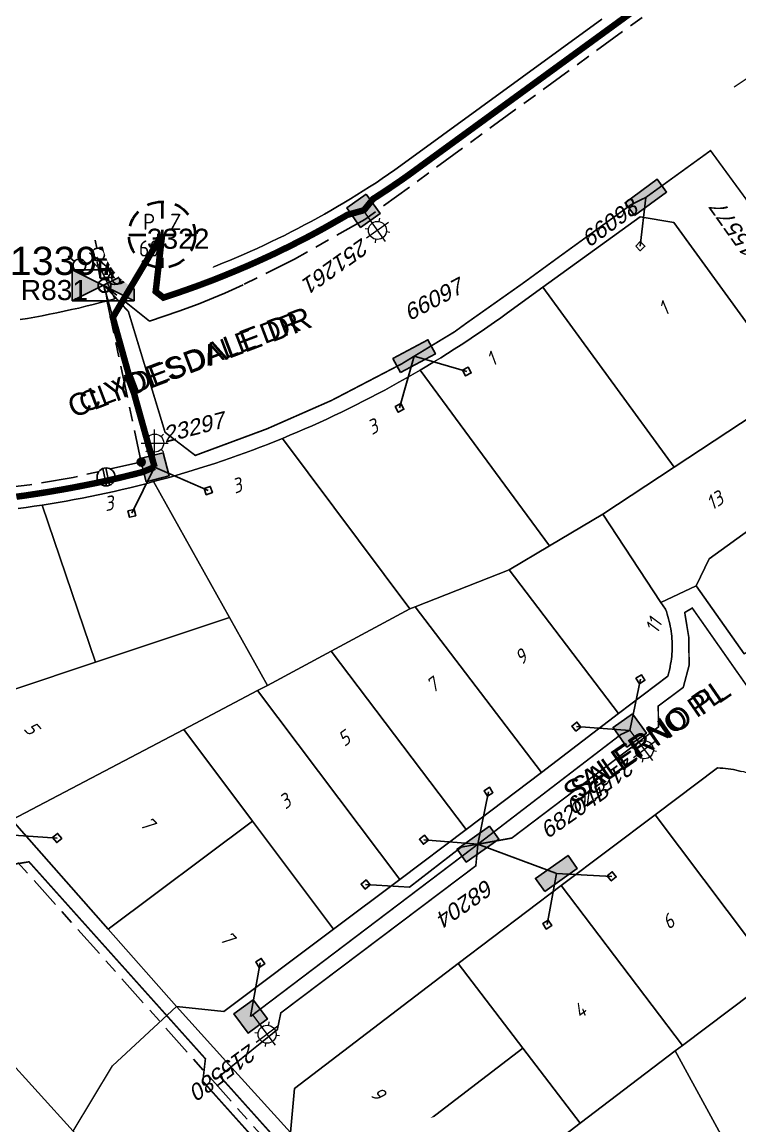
# Model space of a CAD drawing. Header units: metres. Extents: x 296308 to 298462, y 6229542 to 6231092.
# Drawn here: x 297169 to 297258.2, y 6230128.6 to 6230265.8 of the extents above; entities that cross this region are included whole.
import ezdxf
from ezdxf.enums import TextEntityAlignment as Align

# ---------------------------------------------------------------- set-up
doc = ezdxf.new("R2010")
doc.units = ezdxf.units.M
for name, pattern in [('Cable Exist UG', [8.2, 4, -1.2, 1.8, -1.2]), ('Dash', [5, 3, -2]), ('IECLCENT', [15.5, 9.5, -2, 2, -2])]:
    doc.linetypes.add(name, pattern=pattern)
doc.layers.get('0').update_dxf_attribs({"color": 6})
for name, color, linetype, lineweight in [('Cadastre Developer_SP_EXT', 9, 'Continuous', 5), ('Cadastre Land Parcels_SP_EXT', 9, 'Continuous', 5), ('Cadastre Roads_SP_EXT', 94, 'Continuous', 15)]:
    doc.layers.add(name, color=color, linetype=linetype, lineweight=lineweight)
for name, color, linetype in [('Equip_HV_EXT', 7, 'Continuous'), ('Equip_LV_EXT', 7, 'Continuous'), ('Equip_SL_EXT', 7, 'Continuous'), ('Equip_SP_SL_EXT', 7, 'Continuous'), ('Mains_HV_EXT', 7, 'Continuous'), ('Mains_LV_EXT', 7, 'Continuous'), ('Mains_SL_EXT', 7, 'Continuous'), ('Notes_LV_MISC', 7, 'Continuous'), ('Notes_SP_MISC', 7, 'Continuous'), ('Services_SP_EXT', 7, 'Continuous'), ('Sub_SP_EXT', 7, 'Continuous'), ('SupportsUG_SP_LV_EXT', 7, 'Continuous'), ('SupportsUG_SP_LV_SL_EXT', 7, 'Continuous')]:
    doc.layers.add(name, color=color, linetype=linetype)
doc.styles.add('COLUMN_LABEL', font='arial.ttf')
doc.styles.add('iecARIAL', font='arial.ttf', dxfattribs={"height": 2})
doc.styles.add('ieISOCP', font='isocp.shx')
doc.styles.add('IESYMBOL1', font='isocp.shx')
doc.styles.add('POLE_LABEL', font='arial.ttf')
doc.styles.add('SLCP_LABEL', font='arial.ttf', dxfattribs={"height": 3.5})
doc.styles.get("Standard").update_dxf_attribs({"font": 'arial.ttf'})
doc.styles.add('SWITCH_LABEL', font='arial.ttf', dxfattribs={"height": 2.5})

# ---------------------------------------------------------------- blocks, each defined once
blk = doc.blocks.new('SUB_PADMOUNT_EXT')
for points in [[(0, 0), (-3.84, 1.92), (-3.84, -1.92)], [(0, 0), (3.84, 1.92), (3.84, -1.92)]]:
    blk.add_hatch(color=256).paths.add_polyline_path(points)
for p, q in [((3.84, 1.92), (-3.84, -1.92)), ((-3.84, 1.92), (3.84, -1.92))]:
    blk.add_line(p, q)
blk.add_lwpolyline([(-3.84, -1.92), (3.84, -1.92), (3.84, 1.92), (-3.84, 1.92)], close=True)
for tag, height, flags, p in [('ASSET_NUM', 3.5, 8, (2, 2)), ('STREET_CODE', 0.2, 9, (1.5, 0)), ('CONSTRUCTED_VOLTAGE', 0.2, 9, (1.5, -0.2)), ('OPERATING_VOLTAGE', 0.2, 9, (1.5, -0.6)), ('ORIENTATION', 0.2, 9, (1.5, -0.8)), ('OWNED_BY', 0.2, 9, (1.5, -1)), ('OPERATED_BY', 0.2, 9, (1.5, -1.2)), ('NO_PHASES', 0.2, 9, (1.5, -0.4)), ('MAINTAINED_BY', 0.2, 9, (1.5, -1.4)), ('SECONDARY_VOLTAGE', 0.2, 9, (1.5, -1.6)), ('STATE', 0.2, 9, (1.5, -1.8)), ('SUBSTATION_TYPE', 0.2, 9, (1.5, -2.2)), ('PARENT', 0.2, 9, (1.5, -2)), ('USAGE', 0.2, 9, (1.5, -2.4)), ('LEGEND', 0.2, 9, (1.5, -2.6)), ('LOCATION', 0.2, 9, (1.5, -2.8)), ('STREETNAME', 0.2, 9, (1.5, -3)), ('SUBURB', 0.2, 9, (1.5, -3.2)), ('Z', 0.2, 1, (1.5, -3.6)), ('NOTES', 0.2, 9, (1.5, -3.4))]:
    blk.add_attdef(tag, text='', height=height, dxfattribs=dict(flags=flags)).set_placement(p, align=Align.MIDDLE_LEFT)
blk = doc.blocks.new('COLUMN_EXT')
blk.add_hatch(color=256).paths.add_polyline_path([(-1.49, 1.48), (-1.49, -1.49), (1.48, -1.49), (1.48, 1.48)])
blk.add_lwpolyline([(-1.49, -1.49), (1.48, -1.49), (1.48, 1.48), (-1.49, 1.48)], close=True)
at = {"style": 'COLUMN_LABEL', "oblique": 15, "flags": 8}
blk.add_attdef('ASSET_NUM', text='', height=2, dxfattribs=at).set_placement((2, 2), align=Align.BOTTOM_LEFT)
at = {"flags": 9}
for tag, style, p in [('STRUCTURE_PLANT_NUMBER', 'POLE_LABEL', (1.81, 0.03)), ('STREET_CODE', 'COLUMN_LABEL', (1.81, -0.2))]:
    blk.add_attdef(tag, text='', height=0.2, dxfattribs=dict(at, style=style)).set_placement(p, align=Align.MIDDLE_LEFT)
for tag, p in [('COLUMN_TYPE', (1.81, -0.4)), ('OWNED_BY', (1.81, -0.6)), ('STATE', (1.81, -0.8)), ('USAGE', (1.81, -1)), ('LEGEND', (1.81, -1.2)), ('LOCATION', (1.81, -1.4)), ('STREETNAME', (1.81, -1.6)), ('SUBURB', (1.81, -1.8)), ('NOTES', (1.81, -2))]:
    blk.add_attdef(tag, text='', height=0.2, dxfattribs=at).set_placement(p, align=Align.MIDDLE_LEFT)
at = {"flags": 1}
blk.add_attdef('Z', (1.81, -2.35), '', height=0.2, dxfattribs=at)
blk = doc.blocks.new('PILLAR_EXT')
blk.add_hatch(color=256).paths.add_polyline_path([(-2.475, 0.99), (-2.475, -0.99), (2.475, -0.99), (2.475, 0.99)])
blk.add_lwpolyline([(-2.475, -0.99), (2.475, -0.99), (2.475, 0.99), (-2.475, 0.99)], close=True)
at = {"style": 'iecARIAL', "oblique": 15, "flags": 8}
blk.add_attdef('ASSET_NUM', text='', height=2, dxfattribs=at).set_placement((1.5, 3.5), align=Align.BOTTOM_LEFT)
for tag, p, flags in [('OWNED_BY', (0, -0.2), 9), ('STATE', (0, -0.4), 9), ('SUPPORT_TYPE', (0, -0.6), 9), ('USAGE', (0, -0.8), 9), ('LEGEND', (0, -1), 9), ('LOCATION', (0, -1.2), 9), ('NOTES', (0, -1.4), 9), ('STREETNAME', (0, -1.8), 9), ('SUBURB', (0, -2), 1), ('PARENT', (0, -1.6), 9)]:
    blk.add_attdef(tag, p, '', height=0.2, dxfattribs=dict(flags=flags))
blk = doc.blocks.new('*U169')
at = {"lineweight": 15}
for p, q in [((0, 1.75), (0, 6.25)), ((-2.25, 4), (2.25, 4)), ((-1.46, 5.46), (-1.06, 5.06)), ((1.46, 5.46), (1.06, 5.06)), ((-1.46, 2.54), (-1.06, 2.94)), ((0, 0), (0, 2.5)), ((1.46, 2.54), (1.06, 2.94))]:
    blk.add_line(p, q, dxfattribs=at)
blk.add_circle((0, 4), 1.5, dxfattribs=at)
at = {"style": 'iecARIAL', "oblique": 15, "flags": 9}
blk.add_attdef('ASSET_NUM', text='', height=2, dxfattribs=at).set_placement((1.5, 1.5), align=Align.BOTTOM_RIGHT)
for tag, p, height, flags in [('OPERATING_VOLTAGE', (0.98, -1.65), 0.2, 9), ('ORIENTATION', (0.98, -1.85), 0.2, 9), ('CONSTRUCTED_VOLTAGE', (0.98, -0.65), 0.2, 9), ('CONTROL_TYPE', (0.98, -0.85), 0.2, 9), ('LANTERN_PURPOSE', (0.98, -1.05), 0.2, 9), ('LANTERN_TYPE', (0.98, -1.25), 0.2, 9), ('NO_PHASES', (0.98, -1.45), 0.2, 9), ('LNUMBER', (2.18, -3.25), 2.5, 8), ('OWNED_BY', (0.98, -2.05), 0.2, 9), ('STATE', (0.98, -2.25), 0.2, 9), ('USAGE', (0.98, -2.45), 0.2, 9), ('CEXIST', (0.98, -2.65), 0.2, 9), ('CNEW', (0.98, -2.85), 0.2, 9), ('CNUMBER', (0.98, -3.05), 0.2, 9), ('CREMOVE', (0.98, -3.25), 0.2, 9), ('CREPLACE', (0.98, -3.45), 0.2, 9), ('LKINGHEIGHT', (0.98, -3.65), 0.2, 9), ('LBRACKET', (0.98, -3.85), 0.2, 9), ('LBRACKETVOCAB', (0.98, -4.05), 0.2, 9), ('LCATEGORY', (0.98, -4.25), 0.2, 9), ('LCHARGE1', (0.98, -4.45), 0.2, 9), ('LCHARGE1PERCENT', (0.98, -4.65), 0.2, 9), ('LCHARGE2', (0.98, -4.85), 0.2, 9), ('LCHARGE2PERCENT', (0.98, -5.05), 0.2, 9), ('LCHARGE3', (0.98, -5.25), 0.2, 9), ('LCHARGE3PERCENT', (0.98, -5.45), 0.2, 9), ('LEXIST', (0.98, -5.65), 0.2, 9), ('LLAMP', (0.98, -5.85), 0.2, 9), ('LLAMPVOCAB', (0.98, -6.05), 0.2, 9), ('LMAST', (0.98, -6.25), 0.2, 9), ('LMASTVOCAB', (0.98, -6.45), 0.2, 9), ('LNEW', (0.98, -6.65), 0.2, 9), ('LANTNUMBER', (0.98, -6.85), 0.2, 9), ('LOUTREACH', (0.98, -7.25), 0.2, 9), ('LOUTREACHVOCAB', (0.98, -7.45), 0.2, 9), ('STREETNAME', (0.98, -9.25), 0.2, 9), ('LRATECODE', (0.98, -7.65), 0.2, 9), ('LREMOVE', (0.98, -7.85), 0.2, 9), ('LREPLACE', (0.98, -8.05), 0.2, 9), ('LTYPE', (0.98, -8.25), 0.2, 9), ('LTYPEVOCAB', (0.98, -8.45), 0.2, 9), ('LEGEND', (0.98, -8.65), 0.2, 9), ('LOCATION', (0.98, -8.85), 0.2, 9), ('NOTES', (0.98, -9.05), 0.2, 9), ('SUBURB', (0.98, -9.45), 0.2, 1)]:
    blk.add_attdef(tag, p, '', height=height, dxfattribs=dict(flags=flags))
blk = doc.blocks.new('CCP_EXT')
at = {"flags": 9}
for tag, p in [('LEGEND', (0, -1.4)), ('STATE', (0, -1.8)), ('LIFE_SUPPORT', (0, -1.6)), ('NOTES', (0, -2))]:
    blk.add_attdef(tag, text='', height=0.2, dxfattribs=at).set_placement(p, align=Align.MIDDLE_LEFT)
blk.add_wipeout([(0, 0.57), (0.57, 0), (0, -0.57), (-0.57, 0)])
blk.add_lwpolyline([(-0.57, 0), (0, 0.57), (0.57, 0), (0, -0.57), (-0.57, 0)])
at = {"flags": 1}
blk.add_attdef('Z', (0, 0), '', height=0.2, dxfattribs=at)
at = {"flags": 9}
for tag, p in [('CCP_TYPE', (0, 0)), ('CONSTRUCTED_VOLTAGE', (0, -0.2)), ('OPERATING_VOLTAGE', (0, -0.6)), ('ORIENTATION', (0, -0.8)), ('OWNED_BY', (0, -1)), ('NO_PHASES', (0, -0.4)), ('USAGE', (0, -1.2))]:
    blk.add_attdef(tag, text='', height=0.2, dxfattribs=at).set_placement(p, align=Align.MIDDLE_LEFT)
blk = doc.blocks.new('LV_UG_LINKS_CLOSED_EXT')
blk.add_wipeout([(-1.06, 1.06), (-1.18, 0.92), (-1.29, 0.76), (-1.37, 0.59), (-1.43, 0.42), (-1.48, 0.23), (-1.49, 0.05), (-1.49, -0.14), (-1.46, -0.33), (-1.41, -0.51), (-1.33, -0.68), (-1.24, -0.84), (-1.12, -0.99), (-0.99, -1.12), (-0.84, -1.24), (-0.68, -1.33), (-0.51, -1.41), (-0.33, -1.46), (-0.14, -1.49), (0.05, -1.49), (0.23, -1.48), (0.42, -1.43), (0.59, -1.37), (0.76, -1.29), (0.92, -1.18), (1.06, -1.06), (1.18, -0.92), (1.29, -0.76), (1.37, -0.59), (1.43, -0.42), (1.48, -0.23), (1.49, -0.05), (1.49, 0.14), (1.46, 0.33), (1.41, 0.51), (1.33, 0.68), (1.24, 0.84), (1.12, 0.99), (0.99, 1.12), (0.84, 1.24), (0.68, 1.33), (0.51, 1.41), (0.33, 1.46), (0.14, 1.49), (-0.05, 1.49), (-0.23, 1.48), (-0.42, 1.43), (-0.59, 1.37), (-0.76, 1.29), (-0.92, 1.18)])
for p, q in [((-0.25, -1.48), (-0.25, 1.48)), ((0.25, -1.48), (0.25, 1.48))]:
    blk.add_line(p, q)
blk.add_circle((0, 0), 1.5)
at = {"flags": 9}
for tag, p in [('ACTUAL_STATUS', (0, 0)), ('CONSTRUCTED_VOLTAGE', (0, -0.2)), ('OPERATING_VOLTAGE', (0, -0.6)), ('ORIENTATION', (0, -0.8)), ('STATE', (0, -1)), ('SWITCH_TYPE', (0, -1.2)), ('NO_PHASES', (0, -0.4)), ('USAGE', (0, -1.4)), ('NOTES', (0, -1.6))]:
    blk.add_attdef(tag, text='', height=0.2, dxfattribs=at).set_placement(p, align=Align.MIDDLE_LEFT)
at = {"flags": 1}
blk.add_attdef('Z', (0, 0), '', height=0.2, dxfattribs=at)
blk = doc.blocks.new('LV_UG_DFUSE_CLOSED_EXT')
for points in [[(1, 0), (0, 0)], [(5.04, 0.73), (2.16, -0.72)], [(5.05, -0.71), (2.16, 0.72)], [(6.2, 0.01), (7.2, 0.01)]]:
    blk.add_lwpolyline(points)
for centre in [(1.8, 0), (5.4, 0.01)]:
    blk.add_circle(centre, 0.8)
at = {"flags": 9}
for tag, p in [('ACTUAL_STATUS', (0, 0)), ('CONSTRUCTED_VOLTAGE', (0, -0.2)), ('OPERATING_VOLTAGE', (0, -0.6)), ('ORIENTATION', (0, -0.8)), ('STATE', (0, -1)), ('SWITCH_TYPE', (0, -1.2)), ('NO_PHASES', (0, -0.4)), ('USAGE', (0, -1.4)), ('NOTES', (0, -1.6))]:
    blk.add_attdef(tag, text='', height=0.2, dxfattribs=at).set_placement(p, align=Align.MIDDLE_LEFT)
at = {"flags": 1}
blk.add_attdef('Z', (0, 0), '', height=0.2, dxfattribs=at)
blk = doc.blocks.new('SWG_HOLEC_SU_EXT')
blk.add_line((1.8, -2), (5.8, -2))
for points in [[(1, 0), (0, 0)], [(6.6, 0), (7.6, 0)]]:
    blk.add_lwpolyline(points)
for points in [[(1.8, -0.8, 1), (1.8, 0.8, 1)], [(5.8, -0.8, 1), (5.8, 0.8, 1)]]:
    blk.add_lwpolyline(points, format="xyb", close=True)
at = {"style": 'SWITCH_LABEL', "flags": 8}
blk.add_attdef('ASSET_NUM', text='', height=2.5, rotation=179.9544, dxfattribs=at).set_placement((-2.4, 0), align=Align.MIDDLE_LEFT)
at = {"flags": 1}
blk.add_attdef('Z', (0, 0), '', height=0.2, dxfattribs=at)
at = {"flags": 9}
for tag, p in [('ACTUAL_STATUS', (0, -0.4)), ('CONSTRUCTED_VOLTAGE', (0, -0.6)), ('OPERATING_VOLTAGE', (0, -1)), ('ORIENTATION', (0, -1.2)), ('OWNED_BY', (0, -1.4)), ('NO_PHASES', (0, -0.8)), ('STATE', (0, -1.8)), ('SWITCH_TYPE', (0, -2)), ('STREETNAME', (0, -2.6)), ('SUBURB', (0, -2.8)), ('PARENT', (0, -1.6)), ('USAGE', (0, -2.2)), ('LOCATION', (0, -2.4)), ('NOTES', (0, -3))]:
    blk.add_attdef(tag, text='', height=0.2, dxfattribs=at).set_placement(p, align=Align.MIDDLE_LEFT)
at = {"style": 'SWITCH_LABEL', "flags": 9}
blk.add_attdef('STREET_CODE', text='', height=0.2, dxfattribs=at).set_placement((0, -0.2), align=Align.MIDDLE_LEFT)
blk = doc.blocks.new('SLCP_ZELL_EXT')
blk.add_wipeout([(-0.24, 7.5), (-0.71, 7.47), (-1.17, 7.41), (-1.64, 7.32), (-2.09, 7.21), (-2.54, 7.06), (-2.98, 6.89), (-3.41, 6.69), (-3.82, 6.46), (-4.22, 6.21), (-4.6, 5.93), (-4.96, 5.63), (-5.31, 5.31), (-5.63, 4.96), (-5.93, 4.6), (-6.21, 4.22), (-6.46, 3.82), (-6.69, 3.41), (-6.89, 2.98), (-7.06, 2.54), (-7.21, 2.09), (-7.32, 1.64), (-7.41, 1.17), (-7.47, 0.71), (-7.5, 0.24), (-7.5, -0.24), (-7.47, -0.71), (-7.41, -1.17), (-7.32, -1.64), (-7.21, -2.09), (-7.06, -2.54), (-6.89, -2.98), (-6.69, -3.41), (-6.46, -3.82), (-6.21, -4.22), (-5.93, -4.6), (-5.63, -4.96), (-5.31, -5.31), (-4.96, -5.63), (-4.6, -5.93), (-4.22, -6.21), (-3.82, -6.46), (-3.41, -6.69), (-2.98, -6.89), (-2.54, -7.06), (-2.09, -7.21), (-1.64, -7.32), (-1.17, -7.41), (-0.71, -7.47), (-0.24, -7.5), (0.24, -7.5), (0.71, -7.47), (1.17, -7.41), (1.64, -7.32), (2.09, -7.21), (2.54, -7.06), (2.98, -6.89), (3.41, -6.69), (3.82, -6.46), (4.22, -6.21), (4.6, -5.93), (4.96, -5.63), (5.31, -5.31), (5.63, -4.96), (5.93, -4.6), (6.21, -4.22), (6.46, -3.82), (6.69, -3.41), (6.89, -2.98), (7.06, -2.54), (7.21, -2.09), (7.32, -1.64), (7.41, -1.17), (7.47, -0.71), (7.5, -0.24), (7.5, 0.24), (7.47, 0.71), (7.41, 1.17), (7.32, 1.64), (7.21, 2.09), (7.06, 2.54), (6.89, 2.98), (6.69, 3.41), (6.46, 3.82), (6.21, 4.22), (5.93, 4.6), (5.63, 4.96), (5.31, 5.31), (4.96, 5.63), (4.6, 5.93), (4.22, 6.21), (3.82, 6.46), (3.41, 6.69), (2.98, 6.89), (2.54, 7.06), (2.09, 7.21), (1.64, 7.32), (1.17, 7.41), (0.71, 7.47), (0.24, 7.5)])
at = {"linetype": 'Dash', "lineweight": 40, "ltscale": 0.7}
for p, q in [((0, 4.11), (0, -4.11)), ((-4.11, 0), (4.11, 0))]:
    blk.add_line(p, q, dxfattribs=at)
blk.add_circle((0, 0), 4.11, dxfattribs=at)
at = {"lineweight": 40, "style": 'IESYMBOL1'}
for s, p in [('P', (-1.6, 0)), ('Z', (1.7, 0)), ('60', (-1.61, -3.31))]:
    blk.add_text(s, height=2, dxfattribs=at).set_placement(p, align=Align.BOTTOM_CENTER)
at = {"style": 'SLCP_LABEL'}
for tag, height, flags, p in [('ASSET_NUM', 2.5, 8, (2, 2)), ('STREET_CODE', 0.2, 9, (0, -0.2))]:
    blk.add_attdef(tag, text='', height=height, dxfattribs=dict(at, flags=flags)).set_placement(p, align=Align.MIDDLE_LEFT)
at = {"flags": 1}
blk.add_attdef('Z', (0, 0), '', height=0.2, dxfattribs=at)
at = {"flags": 9}
for tag, p in [('CONSTRUCTED_VOLTAGE', (0, -0.4)), ('CONTROL_TYPE', (0, -0.6)), ('OPERATING_VOLTAGE', (0, -1)), ('ORIENTATION', (0, -1.2)), ('OWNED_BY', (0, -1.4)), ('NO_PHASES', (0, -0.8)), ('STATE', (0, -2)), ('USAGE', (0, -1.6)), ('LOCATION', (0, -1.8)), ('NOTES', (0, -2.2))]:
    blk.add_attdef(tag, text='', height=0.2, dxfattribs=at).set_placement(p, align=Align.MIDDLE_LEFT)
blk = doc.blocks.new('CONNECTOR_NODE_EXT')
h = blk.add_hatch(color=256)
edge = h.paths.add_edge_path()
edge.add_arc((0, 0), 0.5, 0, 360)
blk.add_circle((0, 0), 0.5)
at = {"flags": 1}
blk.add_attdef('Z', (0, 0), '', height=0.2, dxfattribs=at)
at = {"flags": 9}
for tag, p in [('CONNECTOR_TYPE', (0, 0)), ('CONSTRUCTED_VOLTAGE', (0, -0.2)), ('OPERATING_VOLTAGE', (0, -0.6)), ('ORIENTATION', (0, -0.8)), ('SUBTYPE', (0, -1)), ('NO_PHASES', (0, -0.4)), ('USAGE', (0, -1.2)), ('NOTES', (0, -1.4))]:
    blk.add_attdef(tag, text='', height=0.2, dxfattribs=at).set_placement(p, align=Align.MIDDLE_LEFT)

msp = doc.modelspace()

# ---------------------------------------------------------------- linework, layer by layer
at = {"layer": 'Cadastre Developer_SP_EXT', "linetype": 'Dash'}
msp.add_lwpolyline([(297257.47, 6230257.78), (297275.8, 6230270.11)], dxfattribs=at)
at = {"layer": 'Cadastre Land Parcels_SP_EXT', "linetype": 'Continuous'}
for points in [[(297168.77, 6230228.84), (297169.68, 6230228.99), (297170.59, 6230229.15), (297171.51, 6230229.32), (297172.41, 6230229.49), (297173.32, 6230229.68), (297174.23, 6230229.87), (297175.13, 6230230.07), (297176.04, 6230230.27), (297176.94, 6230230.49), (297177.83, 6230230.71), (297178.73, 6230230.94), (297179.63, 6230231.18), (297180.52, 6230231.42), (297178.9, 6230234.85), (297183.22, 6230236.12), (297186.85, 6230233.25), (297187.74, 6230233.54), (297188.63, 6230233.85), (297189.52, 6230234.16), (297190.4, 6230234.48), (297191.28, 6230234.81), (297192.16, 6230235.14), (297193.03, 6230235.49), (297193.9, 6230235.84), (297194.77, 6230236.19), (297195.63, 6230236.56), (297195.63, 6230236.56), (297196.5, 6230236.93), (297197.35, 6230237.31), (297198.21, 6230237.69), (297199.06, 6230238.09), (297199.91, 6230238.49), (297200.76, 6230238.9), (297201.6, 6230239.31), (297202.43, 6230239.73), (297203.27, 6230240.16), (297204.1, 6230240.6), (297204.93, 6230241.04), (297205.75, 6230241.49), (297206.57, 6230241.95), (297207.38, 6230242.42), (297208.2, 6230242.89), (297209, 6230243.37), (297209.81, 6230243.85), (297210.61, 6230244.34), (297211.4, 6230244.84), (297212.19, 6230245.35), (297212.98, 6230245.86), (297213.76, 6230246.38), (297214.54, 6230246.91), (297215.31, 6230247.44), (297216.08, 6230247.98), (297241.03, 6230266.18)], [(297157.41, 6230179.31), (297178.13, 6230186.24), (297171.49, 6230205.76), (297171.49, 6230205.76), (297170.5, 6230205.61), (297169.51, 6230205.46), (297168.52, 6230205.32)]]:
    msp.add_lwpolyline(points, dxfattribs=at)
for points in [[(297264.95, 6230220.29), (297250, 6230240.93), (297245.8, 6230241.6), (297233.72, 6230232.87), (297250.04, 6230210.48), (297264.95, 6230220.29)], [(297241.15, 6230204.63), (297250.04, 6230210.48), (297233.72, 6230232.87), (297229.31, 6230229.66), (297228.5, 6230229.07), (297227.69, 6230228.5), (297226.87, 6230227.92), (297226.04, 6230227.36), (297225.22, 6230226.8), (297224.38, 6230226.24), (297223.55, 6230225.7), (297222.71, 6230225.16), (297221.86, 6230224.62), (297221.02, 6230224.09), (297220.16, 6230223.57), (297219.31, 6230223.05), (297218.45, 6230222.55), (297234.55, 6230200.7), (297241.15, 6230204.63)], [(297217.86, 6230193.11), (297229.52, 6230197.71), (297234.55, 6230200.7), (297218.45, 6230222.55), (297217.58, 6230222.04), (297216.71, 6230221.54), (297215.83, 6230221.04), (297214.95, 6230220.56), (297214.07, 6230220.07), (297213.18, 6230219.6), (297212.29, 6230219.13), (297211.39, 6230218.67), (297210.5, 6230218.22), (297209.6, 6230217.77), (297208.69, 6230217.33), (297207.78, 6230216.89), (297206.87, 6230216.47), (297205.96, 6230216.05), (297205.04, 6230215.64), (297204.12, 6230215.23), (297203.2, 6230214.83), (297202.27, 6230214.44), (297201.34, 6230214.05), (297217.2, 6230192.85), (297217.86, 6230193.11)], [(297252.78, 6230195.74), (297254.39, 6230199.07), (297271.39, 6230211.4), (297264.95, 6230220.29), (297250.04, 6230210.48), (297241.15, 6230204.63), (297248.38, 6230193.66), (297252.78, 6230195.74)], [(297207.41, 6230187.59), (297217.2, 6230192.85), (297201.34, 6230214.05), (297200.42, 6230213.68), (297199.49, 6230213.32), (297198.57, 6230212.96), (297197.64, 6230212.61), (297196.71, 6230212.26), (297195.77, 6230211.92), (297194.84, 6230211.59), (297193.9, 6230211.27), (297192.95, 6230210.95), (297192.01, 6230210.64), (297191.06, 6230210.34), (297190.12, 6230210.05), (297189.17, 6230209.76), (297188.21, 6230209.48), (297187.26, 6230209.21), (297186.3, 6230208.94), (297185.34, 6230208.68), (297194.76, 6230191.8), (297199.48, 6230183.34), (297207.41, 6230187.59)], [(297273.72, 6230198.11), (297276.97, 6230200.46), (297276.95, 6230203.73), (297271.39, 6230211.4), (297254.39, 6230199.07), (297252.78, 6230195.74), (297258.72, 6230187.25), (297273.72, 6230198.11)], [(297194.76, 6230191.8), (297185.34, 6230208.68), (297184.36, 6230208.42), (297183.38, 6230208.17), (297182.4, 6230207.93), (297181.42, 6230207.69), (297180.43, 6230207.47), (297179.44, 6230207.25), (297178.45, 6230207.04), (297177.46, 6230206.83), (297176.47, 6230206.63), (297175.48, 6230206.44), (297174.48, 6230206.26), (297173.49, 6230206.09), (297172.49, 6230205.92), (297171.49, 6230205.76), (297178.13, 6230186.24), (297194.76, 6230191.8)], [(297249.23, 6230184.49), (297249.32, 6230184.79), (297249.4, 6230185.09), (297249.47, 6230185.4), (297249.53, 6230185.7), (297249.59, 6230186.01), (297249.64, 6230186.32), (297249.68, 6230186.63), (297249.72, 6230186.94), (297249.75, 6230187.26), (297249.77, 6230187.57), (297249.78, 6230187.88), (297249.78, 6230188.2), (297249.78, 6230188.51), (297249.77, 6230188.82), (297249.75, 6230189.14), (297249.73, 6230189.45), (297249.69, 6230189.76), (297249.65, 6230190.07), (297249.6, 6230190.38), (297249.55, 6230190.69), (297249.48, 6230191), (297249.41, 6230191.3), (297249.34, 6230191.61), (297249.25, 6230191.91), (297249.16, 6230192.21), (297249.06, 6230192.51), (297248.95, 6230192.8), (297248.38, 6230193.66), (297241.15, 6230204.63), (297234.55, 6230200.7), (297229.52, 6230197.71), (297243.13, 6230179.84), (297249.23, 6230184.49)], [(297243.13, 6230179.84), (297229.52, 6230197.71), (297217.86, 6230193.11), (297233.53, 6230172.52), (297243.13, 6230179.84)], [(297233.53, 6230172.52), (297217.86, 6230193.11), (297217.2, 6230192.85), (297207.41, 6230187.59), (297224.18, 6230165.41), (297233.53, 6230172.52)], [(297189.08, 6230177.86), (297198.27, 6230182.7), (297199.48, 6230183.34), (297194.76, 6230191.8), (297178.13, 6230186.24), (297157.41, 6230179.31), (297157.81, 6230178.72), (297158.21, 6230178.13), (297158.62, 6230177.55), (297159.04, 6230176.97), (297159.47, 6230176.4), (297159.9, 6230175.83), (297160.33, 6230175.26), (297160.78, 6230174.7), (297161.22, 6230174.15), (297161.68, 6230173.6), (297162.14, 6230173.05), (297167.73, 6230166.63), (297189.08, 6230177.86)], [(297224.18, 6230165.41), (297207.41, 6230187.59), (297199.48, 6230183.34), (297198.27, 6230182.7), (297215.93, 6230159.2), (297224.18, 6230165.41)], [(297215.93, 6230159.2), (297198.27, 6230182.7), (297189.08, 6230177.86), (297197.62, 6230166.46), (297207.69, 6230153.03), (297215.93, 6230159.2)], [(297197.62, 6230166.46), (297189.08, 6230177.86), (297167.73, 6230166.63), (297179.71, 6230153.03), (297197.62, 6230166.46)], [(297266.92, 6230150.47), (297276.72, 6230157.81), (297269.36, 6230167.6), (297268.6, 6230168.6), (297260.26, 6230172.03), (297259.95, 6230172.15), (297259.64, 6230172.26), (297259.32, 6230172.37), (297259, 6230172.47), (297258.69, 6230172.57), (297258.36, 6230172.65), (297258.04, 6230172.73), (297257.72, 6230172.8), (297257.39, 6230172.86), (297257.06, 6230172.92), (297256.73, 6230172.96), (297256.41, 6230173), (297256.07, 6230173.04), (297255.74, 6230173.06), (297255.41, 6230173.08), (297247.66, 6230167.26), (297262.68, 6230147.29), (297266.92, 6230150.47)], [(297207.69, 6230153.03), (297197.62, 6230166.46), (297179.71, 6230153.03), (297188.2, 6230143.41), (297194.05, 6230142.8), (297207.69, 6230153.03)], [(297262.68, 6230147.29), (297247.66, 6230167.26), (297235.98, 6230158.46), (297251.05, 6230138.54), (297262.68, 6230147.29)], [(297250.17, 6230137.87), (297251.05, 6230138.54), (297235.98, 6230158.46), (297223.2, 6230148.77), (297231.24, 6230138.22), (297238.35, 6230128.89), (297250.17, 6230137.87)], [(297283.17, 6230116.89), (297283.4, 6230117.04), (297283.62, 6230117.21), (297283.84, 6230117.38), (297284.05, 6230117.55), (297284.26, 6230117.73), (297284.47, 6230117.91), (297266.92, 6230150.47), (297262.68, 6230147.29), (297251.05, 6230138.54), (297250.17, 6230137.87), (297267.37, 6230106.32), (297283.17, 6230116.89)], [(297231.24, 6230138.22), (297223.2, 6230148.77), (297202.85, 6230133.2), (297202.34, 6230127.73), (297204.36, 6230125.49), (297208.89, 6230121.12), (297231.24, 6230138.22)], [(297200.32, 6230099.9), (297199.69, 6230100.69), (297199.06, 6230101.48), (297198.42, 6230102.27), (297197.77, 6230103.04), (297197.12, 6230103.82), (297196.46, 6230104.59), (297195.8, 6230105.35), (297195.13, 6230106.11), (297194.45, 6230106.86), (297193.77, 6230107.61), (297175.36, 6230127.91), (297166.65, 6230137.52), (297130.56, 6230109.23), (297157.11, 6230066.55), (297200.32, 6230099.9)], [(297232.66, 6230124.55), (297238.35, 6230128.89), (297231.24, 6230138.22), (297208.89, 6230121.12), (297217.4, 6230112.91), (297232.66, 6230124.55)], [(297267.37, 6230106.32), (297250.17, 6230137.87), (297238.35, 6230128.89), (297232.66, 6230124.55), (297249.35, 6230094.12), (297267.37, 6230106.32)]]:
    msp.add_lwpolyline(points, close=True, dxfattribs=at)
at = {"layer": 'Mains_LV_EXT', "linetype": 'IECLCENT', "lineweight": 30, "ltscale": 0.5, "const_width": 0.2, "flags": 128}
for points in [[(297179.05, 6230208.97), (297185.47, 6230210.48)], [(297157.65, 6230206.13), (297167.68, 6230206.95), (297175.13, 6230208.1), (297179.05, 6230208.97)], [(297225.64, 6230163.59), (297235.39, 6230159.96)]]:
    msp.add_lwpolyline(points, dxfattribs=at)
at = {"layer": 'Mains_SL_EXT', "linetype": 'Cable Exist UG'}
for points in [[(297211.43, 6230242.38), (297212.63, 6230243.85), (297212.63, 6230243.85), (297213.01, 6230244.09), (297213.8, 6230244.61), (297214.59, 6230245.13), (297215.38, 6230245.67), (297216.17, 6230246.21), (297216.95, 6230246.76), (297241.91, 6230264.97), (297251.91, 6230272.27), (297255.57, 6230274.93), (297257.27, 6230275.55)], [(297185.47, 6230210.5), (297183.99, 6230209.88), (297183.99, 6230209.88), (297183.02, 6230209.63), (297182.05, 6230209.39), (297181.07, 6230209.15), (297180.1, 6230208.93), (297179.12, 6230208.71), (297178.14, 6230208.5), (297177.16, 6230208.3), (297176.18, 6230208.11), (297175.2, 6230207.92), (297174.22, 6230207.74), (297173.23, 6230207.57), (297172.25, 6230207.4), (297171.25, 6230207.24), (297170.68, 6230207.15), (297170.68, 6230207.15), (297170.27, 6230207.09), (297169.29, 6230206.94), (297168.31, 6230206.81)]]:
    msp.add_lwpolyline(points, dxfattribs=at)
at = {"layer": 'Notes_SP_MISC', "const_width": 0.8}
msp.add_lwpolyline([(297211.43, 6230242.38), (297212.63, 6230243.85), (297212.63, 6230243.85), (297213.01, 6230244.09), (297213.8, 6230244.61), (297214.59, 6230245.13), (297215.38, 6230245.67), (297216.17, 6230246.21), (297216.95, 6230246.76), (297241.91, 6230264.97), (297251.91, 6230272.27), (297255.57, 6230274.93), (297257.27, 6230275.55)], dxfattribs=at)

# ---------------------------------------------------------------- block references
at = {"layer": 'Equip_HV_EXT'}
msp.add_blockref('CONNECTOR_NODE_EXT', (297183.8, 6230211.12), dxfattribs=at)
at = {"layer": 'Equip_SP_SL_EXT', "xscale": 0.75, "yscale": 0.75, "zscale": 0.75}
for p, rotation in [((297211.42, 6230242.37), 215.3430990200471), ((297244.51, 6230177.74), 217.0549878966937), ((297197.64, 6230142.35), 217.0549878966937)]:
    msp.add_blockref('*U169', p, dxfattribs=dict(at, rotation=rotation))
msp.add_blockref('*U169', (297185.47, 6230210.48), dxfattribs=at)
at = {"layer": 'Notes_LV_MISC'}
ref = msp.add_blockref('COLUMN_EXT', (297211.42, 6230242.37), dxfattribs=dict(at, rotation=215.3430990200471))
ref.add_attrib('ASSET_NUM', '251261', dxfattribs={"layer": '0', "height": 2, "rotation": 215.3431, "style": 'COLUMN_LABEL', "oblique": 15}).set_placement((297210.94, 6230239.58), align=Align.BOTTOM_LEFT)
ref = msp.add_blockref('COLUMN_EXT', (297264.8, 6230235.86), dxfattribs=dict(at, rotation=125.3115758870237))
ref.add_attrib('ASSET_NUM', '215577', dxfattribs={"layer": '0', "height": 2, "rotation": 125.3116, "style": 'COLUMN_LABEL', "oblique": 15}).set_placement((297262.01, 6230236.34), align=Align.BOTTOM_LEFT)
ref = msp.add_blockref('PILLAR_EXT', (297225.64, 6230163.59), dxfattribs=dict(at, rotation=215.1389171996045))
ref.add_attrib('ASSET_NUM', '68204', dxfattribs={"layer": '0', "height": 2, "rotation": 215.1389, "style": 'iecARIAL', "oblique": 15}).set_placement((297226.43, 6230159.87), align=Align.BOTTOM_LEFT)
ref = msp.add_blockref('COLUMN_EXT', (297197.4, 6230142.17), dxfattribs=dict(at, rotation=216.1393196015678))
ref.add_attrib('ASSET_NUM', '215580', dxfattribs={"layer": '0', "height": 2, "rotation": 216.1393, "style": 'COLUMN_LABEL', "oblique": 15}).set_placement((297196.97, 6230139.37), align=Align.BOTTOM_LEFT)
at = {"layer": 'Sub_SP_EXT'}
ref = msp.add_blockref('SUB_PADMOUNT_EXT', (297179.07, 6230233.09), dxfattribs=at)
ref.add_attrib('ASSET_NUM', '13397', dxfattribs={"layer": '0', "height": 3.5}).set_placement((297181.07, 6230233.34), align=Align.BOTTOM_RIGHT)
at = {"layer": 'SupportsUG_SP_LV_EXT'}
ref = msp.add_blockref('PILLAR_EXT', (297246.51, 6230244.03), dxfattribs=dict(at, rotation=36.05550648230375))
ref.add_attrib('ASSET_NUM', '66098', dxfattribs={"layer": '0', "height": 2, "rotation": 36.0555, "style": 'iecARIAL', "oblique": 15}).set_placement((297239.76, 6230237.23), align=Align.BOTTOM_LEFT)
ref = msp.add_blockref('PILLAR_EXT', (297217.72, 6230224.28), dxfattribs=dict(at, rotation=28.10230675524824))
ref.add_attrib('ASSET_NUM', '66097', dxfattribs={"layer": '0', "height": 2, "rotation": 28.1023, "style": 'iecARIAL', "oblique": 15}).set_placement((297217.39, 6230228.08), align=Align.BOTTOM_LEFT)
ref = msp.add_blockref('PILLAR_EXT', (297235.39, 6230159.96), dxfattribs=dict(at, rotation=35.21116690264879))
ref.add_attrib('ASSET_NUM', '68204B', dxfattribs={"layer": '0', "height": 2, "rotation": 35.2112, "style": 'iecARIAL', "oblique": 15}).set_placement((297234.6, 6230163.69), align=Align.BOTTOM_LEFT)
ref = msp.add_blockref('PILLAR_EXT', (297225.64, 6230163.59), dxfattribs=dict(at, rotation=215.1389171996045))
ref.add_attrib('ASSET_NUM', '68204', dxfattribs={"layer": '0', "height": 2, "rotation": 215.1389, "style": 'iecARIAL', "oblique": 15}).set_placement((297226.43, 6230159.87), align=Align.BOTTOM_LEFT)
at = {"layer": 'SupportsUG_SP_LV_SL_EXT'}
ref = msp.add_blockref('COLUMN_EXT', (297211.42, 6230242.37), dxfattribs=dict(at, rotation=215.3430990200471))
ref.add_attrib('ASSET_NUM', '251261', dxfattribs={"layer": '0', "height": 2, "rotation": 215.3431, "style": 'COLUMN_LABEL', "oblique": 15}).set_placement((297210.94, 6230239.58), align=Align.BOTTOM_LEFT)
ref = msp.add_blockref('COLUMN_EXT', (297264.8, 6230235.86), dxfattribs=dict(at, rotation=125.3115758870237))
ref.add_attrib('ASSET_NUM', '215577', dxfattribs={"layer": '0', "height": 2, "rotation": 125.3116, "style": 'COLUMN_LABEL', "oblique": 15}).set_placement((297262.01, 6230236.34), align=Align.BOTTOM_LEFT)
ref = msp.add_blockref('COLUMN_EXT', (297185.47, 6230210.48), dxfattribs=dict(at, rotation=14.45281474693856))
ref.add_attrib('ASSET_NUM', '23297', dxfattribs={"layer": '0', "height": 2, "rotation": 14.4528, "style": 'COLUMN_LABEL', "oblique": 15}).set_placement((297186.91, 6230212.92), align=Align.BOTTOM_LEFT)
ref = msp.add_blockref('COLUMN_EXT', (297244.51, 6230177.74), dxfattribs=dict(at, rotation=215.1389171996045))
ref.add_attrib('ASSET_NUM', '215579', dxfattribs={"layer": '0', "height": 2, "rotation": 215.1389, "style": 'COLUMN_LABEL', "oblique": 15}).set_placement((297244.03, 6230174.95), align=Align.BOTTOM_LEFT)
ref = msp.add_blockref('COLUMN_EXT', (297197.4, 6230142.17), dxfattribs=dict(at, rotation=216.1393196015678))
ref.add_attrib('ASSET_NUM', '215580', dxfattribs={"layer": '0', "height": 2, "rotation": 216.1393, "style": 'COLUMN_LABEL', "oblique": 15}).set_placement((297196.97, 6230139.37), align=Align.BOTTOM_LEFT)

# ---------------------------------------------------------------- texts
at = {"layer": 'Cadastre Land Parcels_SP_EXT', "style": 'ieISOCP', "oblique": 15}
for s, rotation, p in [('1', 37.16, (297248.9, 6230229.23)), ('1', 35.15, (297227.47, 6230222.94)), ('3', 28.14, (297212.46, 6230214.44)), ('3', 20.23, (297195.45, 6230207.15)), ('13', 32.79, (297254.73, 6230205.04)), ('3', 11.76, (297179.38, 6230204.98)), ('11', 68.34, (297247.99, 6230189.67)), ('9', 36.31, (297231.01, 6230185.79)), ('7', 36.31, (297220.03, 6230182.3)), ('5', 311, (297169.11, 6230177.9)), ('5', 36.31, (297209.05, 6230175.65)), ('3', 36.31, (297201.72, 6230167.85)), ('7', 313.4, (297183.54, 6230166)), ('6', 36.31, (297249.34, 6230152.89)), ('7', 313.3, (297193.45, 6230151.75)), ('4', 36.31, (297238.33, 6230141.79)), ('9', 313.2, (297212.15, 6230132.42))]:
    msp.add_text(s, height=1.8, rotation=rotation, dxfattribs=at).set_placement(p)
at = {"layer": 'Cadastre Roads_SP_EXT'}
msp.add_text('CLYDESDALE DR', height=2.75, rotation=20.852, dxfattribs=at).set_placement((297189.8, 6230223.55), align=Align.MIDDLE_CENTER)
at = {"layer": 'Notes_LV_MISC'}
msp.add_text('CLYDESDALE DR', height=2.5, rotation=20.852, dxfattribs=at).set_placement((297189.8, 6230223.55), align=Align.MIDDLE_CENTER)

# ---------------------------------------------------------------- next in the draw order: block references
at = {"layer": 'Services_SP_EXT'}
msp.add_blockref('CCP_EXT', (297245.82, 6230237.96), dxfattribs=at)
for p, rotation in [((297178.34, 6230236), 90.0000000000002), ((297224.27, 6230222.37), 343.5249716345324), ((297215.91, 6230217.85), 253.3912072433485), ((297192.13, 6230207.57), 333.888094374928), ((297182.63, 6230204.74), 238.4213845704831), ((297245.84, 6230184.11), 77.21506638751096), ((297237.88, 6230178.22), 173.1348169102659), ((297226.96, 6230170.12), 77.21506638751096), ((297173.36, 6230164.36), 354.118633602653), ((297218.94, 6230164.14), 173.4470427488229), ((297242.27, 6230159.59), 353.5194925261843), ((297211.69, 6230158.58), 174.5294782855219), ((297234.26, 6230153.59), 257.455242333562), ((297198.6, 6230148.82), 77.52719204052657)]:
    msp.add_blockref('CCP_EXT', p, dxfattribs=dict(at, rotation=rotation))

# ---------------------------------------------------------------- next in the draw order: linework, layer by layer
at = {"layer": 'Cadastre Roads_SP_EXT', "linetype": 'Continuous'}
for points in [[(297241.03, 6230266.18), (297216.08, 6230247.98), (297215.31, 6230247.44), (297214.54, 6230246.91), (297213.76, 6230246.38), (297212.98, 6230245.86), (297212.19, 6230245.35), (297211.4, 6230244.84), (297210.61, 6230244.34), (297209.81, 6230243.85), (297209, 6230243.37), (297208.2, 6230242.89), (297207.38, 6230242.42), (297206.57, 6230241.95), (297205.75, 6230241.49), (297204.93, 6230241.04), (297204.1, 6230240.6), (297203.27, 6230240.16), (297202.43, 6230239.73), (297201.6, 6230239.31), (297200.76, 6230238.9), (297199.91, 6230238.49), (297199.06, 6230238.09), (297198.21, 6230237.69), (297197.35, 6230237.31), (297196.5, 6230236.93), (297195.63, 6230236.56), (297194.77, 6230236.19), (297193.9, 6230235.84), (297193.03, 6230235.49), (297192.16, 6230235.14), (297191.28, 6230234.81), (297190.4, 6230234.48), (297189.52, 6230234.16), (297188.63, 6230233.85), (297187.74, 6230233.54), (297186.85, 6230233.25), (297183.22, 6230236.12), (297178.9, 6230234.85), (297180.52, 6230231.42), (297179.63, 6230231.18), (297178.73, 6230230.94), (297177.83, 6230230.71), (297176.94, 6230230.49), (297176.04, 6230230.27), (297175.13, 6230230.07), (297174.23, 6230229.87), (297173.32, 6230229.68), (297172.41, 6230229.49), (297171.51, 6230229.32), (297170.59, 6230229.15), (297169.68, 6230228.99), (297168.77, 6230228.84)], [(297168.52, 6230205.32), (297169.51, 6230205.46), (297170.5, 6230205.61), (297171.49, 6230205.76), (297172.49, 6230205.92), (297173.49, 6230206.09), (297174.48, 6230206.26), (297175.48, 6230206.44), (297176.47, 6230206.63), (297177.46, 6230206.83), (297178.45, 6230207.04), (297179.44, 6230207.25), (297180.43, 6230207.47), (297181.42, 6230207.69), (297182.4, 6230207.93), (297183.38, 6230208.17), (297184.36, 6230208.42), (297185.34, 6230208.68), (297186.3, 6230208.94), (297187.26, 6230209.21), (297188.21, 6230209.48), (297189.17, 6230209.76), (297190.12, 6230210.05), (297191.06, 6230210.34), (297192.01, 6230210.64), (297192.95, 6230210.95), (297193.9, 6230211.27), (297194.84, 6230211.59), (297195.77, 6230211.92), (297196.71, 6230212.26), (297197.64, 6230212.61), (297198.57, 6230212.96), (297199.49, 6230213.32), (297200.42, 6230213.68), (297201.34, 6230214.05), (297202.27, 6230214.44), (297203.2, 6230214.83), (297204.12, 6230215.23), (297205.04, 6230215.64), (297205.96, 6230216.05), (297206.87, 6230216.47), (297207.78, 6230216.89), (297208.69, 6230217.33), (297209.6, 6230217.77), (297210.5, 6230218.22), (297211.39, 6230218.67), (297212.29, 6230219.13), (297213.18, 6230219.6), (297214.07, 6230220.07), (297214.95, 6230220.56), (297215.83, 6230221.04), (297216.71, 6230221.54), (297217.58, 6230222.04), (297218.45, 6230222.55), (297219.31, 6230223.05), (297220.16, 6230223.57), (297221.02, 6230224.09), (297221.86, 6230224.62), (297222.71, 6230225.16), (297223.55, 6230225.7), (297224.38, 6230226.24), (297225.22, 6230226.8), (297226.04, 6230227.36), (297226.87, 6230227.92), (297227.69, 6230228.5), (297228.5, 6230229.07), (297229.31, 6230229.66), (297233.72, 6230232.87), (297245.8, 6230241.6)], [(297245.8, 6230241.6), (297250, 6230240.93), (297264.95, 6230220.29)], [(297258.72, 6230187.25), (297252.78, 6230195.74), (297248.38, 6230193.66), (297248.95, 6230192.8), (297249.06, 6230192.51), (297249.16, 6230192.21), (297249.25, 6230191.91), (297249.34, 6230191.61), (297249.41, 6230191.3), (297249.48, 6230191), (297249.55, 6230190.69), (297249.6, 6230190.38), (297249.65, 6230190.07), (297249.69, 6230189.76), (297249.73, 6230189.45), (297249.75, 6230189.14), (297249.77, 6230188.82), (297249.78, 6230188.51), (297249.78, 6230188.2), (297249.78, 6230187.88), (297249.77, 6230187.57), (297249.75, 6230187.26), (297249.72, 6230186.94), (297249.68, 6230186.63), (297249.64, 6230186.32), (297249.59, 6230186.01), (297249.53, 6230185.7), (297249.47, 6230185.4), (297249.4, 6230185.09), (297249.32, 6230184.79), (297249.23, 6230184.49), (297243.13, 6230179.84), (297233.53, 6230172.52), (297224.18, 6230165.41), (297215.93, 6230159.2), (297207.69, 6230153.03), (297194.05, 6230142.8), (297188.2, 6230143.41), (297195.86, 6230134.91), (297202.34, 6230127.73), (297202.85, 6230133.2), (297223.2, 6230148.77), (297235.98, 6230158.46), (297247.66, 6230167.26), (297255.41, 6230173.08), (297255.74, 6230173.06), (297256.07, 6230173.04), (297256.41, 6230173), (297256.73, 6230172.96), (297257.06, 6230172.92), (297257.39, 6230172.86), (297257.72, 6230172.8), (297258.04, 6230172.73), (297258.36, 6230172.65)], [(297166.65, 6230137.52), (297175.36, 6230127.91), (297180.24, 6230136.02), (297180.24, 6230136.02), (297188.2, 6230143.41), (297179.71, 6230153.03), (297167.73, 6230166.63)]]:
    msp.add_lwpolyline(points, dxfattribs=at)
at = {"layer": 'Mains_LV_EXT', "linetype": 'IECLCENT', "lineweight": 30, "ltscale": 0.5, "const_width": 0.2, "flags": 128}
for points in [[(297271.71, 6230226.5), (297268.68, 6230226.77), (297260.87, 6230237.84), (297261.85, 6230239.87), (297254.55, 6230249.85), (297246.51, 6230244.03)], [(297217.72, 6230224.28), (297222.76, 6230227.33), (297224.11, 6230228.32), (297231.16, 6230233.3), (297235.61, 6230236.55), (297244.66, 6230243.12), (297246.51, 6230244.03)], [(297269.47, 6230170.36), (297269.08, 6230171.9), (297261.5, 6230179.8), (297252.28, 6230192.96), (297251.34, 6230192.4), (297251.84, 6230189.36), (297251.89, 6230185.85), (297251.16, 6230183.09), (297248.05, 6230180.77), (297248.08, 6230178.18), (297229.85, 6230164.35), (297225.64, 6230163.59)], [(297155.69, 6230178.11), (297154.45, 6230176.46), (297156.71, 6230173.36), (297167.45, 6230161.01), (297169.86, 6230161.4), (297191.78, 6230136.9), (297191.46, 6230134.1), (297200.24, 6230124.29), (297205.25, 6230119.09), (297207.96, 6230119.58)], [(297225.64, 6230163.59), (297243.4, 6230177.23), (297244.51, 6230177.74)], [(297225.64, 6230163.59), (297197.4, 6230142.17)]]:
    msp.add_lwpolyline(points, dxfattribs=at)
at = {"layer": 'Services_SP_EXT'}
for points in [[(297246.51, 6230244.03), (297245.82, 6230237.96)], [(297178.34, 6230236), (297178.7, 6230233.98)], [(297217.72, 6230224.28), (297215.91, 6230217.85)], [(297217.72, 6230224.28), (297224.27, 6230222.37)], [(297185.47, 6230210.48), (297182.63, 6230204.74)], [(297185.47, 6230210.48), (297192.13, 6230207.57)], [(297244.51, 6230177.74), (297245.84, 6230184.11)], [(297244.51, 6230177.74), (297237.88, 6230178.22)], [(297225.64, 6230163.59), (297226.96, 6230170.12)], [(297166.77, 6230164.81), (297173.36, 6230164.36)], [(297225.64, 6230163.59), (297223.55, 6230163.23), (297217.14, 6230158.25), (297211.69, 6230158.58)], [(297225.64, 6230163.59), (297218.94, 6230164.14)], [(297235.39, 6230159.96), (297234.26, 6230153.59)], [(297235.39, 6230159.96), (297242.27, 6230159.59)], [(297197.4, 6230142.17), (297198.6, 6230148.82)]]:
    msp.add_lwpolyline(points, dxfattribs=at)

# ---------------------------------------------------------------- next in the draw order: block references
at = {"layer": 'Equip_HV_EXT'}
ref = msp.add_blockref('SWG_HOLEC_SU_EXT', (297179.59, 6230231.26), dxfattribs=dict(at, rotation=101.444709323884))
ref.add_attrib('ASSET_NUM', 'R831', dxfattribs={"layer": '0', "height": 2.5, "style": 'SWITCH_LABEL'}).set_placement((297177.19, 6230232.51), align=Align.MIDDLE_RIGHT)
ref = msp.add_blockref('SWG_HOLEC_SU_EXT', (297180.65, 6230231.95), dxfattribs=dict(at, rotation=141.2989558661267))
ref.add_attrib('ASSET_NUM', 'R833', dxfattribs={"layer": '0', "height": 2.5, "style": 'SWITCH_LABEL'}).set_placement((297178.25, 6230233.2), align=Align.BOTTOM_LEFT)
at = {"layer": 'Equip_LV_EXT'}
for p in [(297178.7, 6230233.98), (297179.11, 6230234.05)]:
    msp.add_blockref('LV_UG_DFUSE_CLOSED_EXT', p, dxfattribs=at)
at = {"layer": 'Notes_LV_MISC'}
ref = msp.add_blockref('PILLAR_EXT', (297246.51, 6230244.03), dxfattribs=dict(at, rotation=36.05550648230375))
ref.add_attrib('ASSET_NUM', '66098', dxfattribs={"layer": '0', "height": 2, "rotation": 36.0555, "style": 'iecARIAL', "oblique": 15}).set_placement((297239.76, 6230237.23), align=Align.BOTTOM_LEFT)
ref = msp.add_blockref('PILLAR_EXT', (297217.72, 6230224.28), dxfattribs=dict(at, rotation=28.10230675524824))
ref.add_attrib('ASSET_NUM', '66097', dxfattribs={"layer": '0', "height": 2, "rotation": 28.1023, "style": 'iecARIAL', "oblique": 15}).set_placement((297217.39, 6230228.08), align=Align.BOTTOM_LEFT)
ref = msp.add_blockref('COLUMN_EXT', (297185.47, 6230210.48), dxfattribs=dict(at, rotation=14.45281474693856))
ref.add_attrib('ASSET_NUM', '23297', dxfattribs={"layer": '0', "height": 2, "rotation": 14.4528, "style": 'COLUMN_LABEL', "oblique": 15}).set_placement((297186.91, 6230212.92), align=Align.BOTTOM_LEFT)
ref = msp.add_blockref('COLUMN_EXT', (297244.51, 6230177.74), dxfattribs=dict(at, rotation=215.1389171996045))
ref.add_attrib('ASSET_NUM', '215579', dxfattribs={"layer": '0', "height": 2, "rotation": 215.1389, "style": 'COLUMN_LABEL', "oblique": 15}).set_placement((297244.03, 6230174.95), align=Align.BOTTOM_LEFT)
ref = msp.add_blockref('PILLAR_EXT', (297235.39, 6230159.96), dxfattribs=dict(at, rotation=35.21116690264879))
ref.add_attrib('ASSET_NUM', '68204B', dxfattribs={"layer": '0', "height": 2, "rotation": 35.2112, "style": 'iecARIAL', "oblique": 15}).set_placement((297234.6, 6230163.69), align=Align.BOTTOM_LEFT)

# ---------------------------------------------------------------- next in the draw order: texts
at = {"layer": 'Cadastre Roads_SP_EXT'}
msp.add_text('SALERNO PL', height=2.75, rotation=34.6457, dxfattribs=at).set_placement((297246.6, 6230176.46), align=Align.MIDDLE_CENTER)
at = {"layer": 'Notes_LV_MISC'}
msp.add_text('SALERNO PL', height=2.5, rotation=34.6457, dxfattribs=at).set_placement((297246.6, 6230176.46), align=Align.MIDDLE_CENTER)

# ---------------------------------------------------------------- next in the draw order: block references
at = {"layer": 'Equip_SL_EXT'}
ref = msp.add_blockref('SLCP_ZELL_EXT', (297186.39, 6230239.39), dxfattribs=at)
ref.add_attrib('ASSET_NUM', '3322', dxfattribs={"layer": '0', "height": 2.5, "style": 'SLCP_LABEL'}).set_placement((297188.39, 6230240.14), align=Align.TOP_CENTER)
ref = msp.add_blockref('SLCP_ZELL_EXT', (297221.98, 6230122.37), dxfattribs=at)
ref.add_attrib('ASSET_NUM', '5129', dxfattribs={"layer": '0', "height": 2.5, "style": 'SLCP_LABEL'}).set_placement((297223.98, 6230123.12), align=Align.TOP_CENTER)

# ---------------------------------------------------------------- next in the draw order: linework, layer by layer
at = {"layer": 'Mains_HV_EXT', "linetype": 'Cable Exist UG'}
for points in [[(297259.42, 6230306.4), (297269.93, 6230292.75), (297267.92, 6230282.31), (297265.92, 6230280.57), (297261.9, 6230277.73), (297257.2, 6230274.41), (297254.49, 6230272.5), (297250.24, 6230269.49), (297211.6, 6230241.29), (297202.86, 6230236.37), (297196.46, 6230233.15), (297194.2, 6230232.13), (297190.87, 6230230.76), (297188.49, 6230229.88), (297184.84, 6230228.62), (297179.13, 6230233.18)], [(297183.8, 6230211.11), (297179.13, 6230233.18)], [(297183.89, 6230211.14), (297175.34, 6230209.2), (297169.95, 6230208.28), (297163.88, 6230207.62), (297158.41, 6230207.19), (297150.29, 6230206.92), (297148.12, 6230203.21), (297145.22, 6230198.63), (297147.51, 6230191.99), (297149.59, 6230187.01), (297151.65, 6230182.93), (297154.55, 6230178.03), (297159.57, 6230171.33), (297198.31, 6230127.88), (297202.94, 6230122.73), (297204.21, 6230121.5), (297209.31, 6230116.56), (297216.19, 6230111.49)]]:
    msp.add_lwpolyline(points, dxfattribs=at)
at = {"layer": 'Mains_LV_EXT', "linetype": 'IECLCENT', "lineweight": 30, "ltscale": 0.5, "const_width": 0.2, "flags": 128}
for points in [[(297185.47, 6230210.48), (297179.13, 6230233.18)], [(297179.13, 6230233.18), (297182.21, 6230229.83), (297186.77, 6230214.81), (297190.52, 6230211.94), (297199.41, 6230215.24), (297207.45, 6230218.78), (297216.19, 6230223.34), (297217.72, 6230224.28)], [(297225.64, 6230163.59), (297225.38, 6230160.9), (297201.15, 6230142.61), (297200.72, 6230140.53), (297193.56, 6230134.75), (297201.73, 6230125.62), (297205.09, 6230122.04), (297207.96, 6230119.58)]]:
    msp.add_lwpolyline(points, dxfattribs=at)
at = {"layer": 'Mains_SL_EXT', "linetype": 'Cable Exist UG'}
for points in [[(297186.39, 6230239.28), (297185.6, 6230232.32), (297185.6, 6230232.32), (297186.56, 6230231.57), (297188.23, 6230232.12), (297189.12, 6230232.43), (297190.02, 6230232.75), (297190.92, 6230233.07), (297191.81, 6230233.41), (297192.7, 6230233.74), (297193.58, 6230234.09), (297194.46, 6230234.45), (297195.34, 6230234.81), (297196.22, 6230235.18), (297197.09, 6230235.55), (297197.97, 6230235.94), (297198.83, 6230236.33), (297199.7, 6230236.73), (297200.56, 6230237.13), (297201.41, 6230237.55), (297202.27, 6230237.97), (297203.11, 6230238.4), (297203.96, 6230238.83), (297204.8, 6230239.27), (297205.64, 6230239.72), (297206.48, 6230240.18), (297207.31, 6230240.65), (297208.13, 6230241.12), (297208.96, 6230241.59), (297209.39, 6230241.85), (297211.49, 6230242.44)], [(297186.39, 6230239.39), (297180.27, 6230229.1), (297185.47, 6230210.48)]]:
    msp.add_lwpolyline(points, dxfattribs=at)
at = {"layer": 'Notes_SP_MISC', "const_width": 0.8}
msp.add_lwpolyline([(297186.39, 6230239.28), (297185.6, 6230232.32), (297185.6, 6230232.32), (297186.56, 6230231.57), (297188.23, 6230232.12), (297189.12, 6230232.43), (297190.02, 6230232.75), (297190.92, 6230233.07), (297191.81, 6230233.41), (297192.7, 6230233.74), (297193.58, 6230234.09), (297194.46, 6230234.45), (297195.34, 6230234.81), (297196.22, 6230235.18), (297197.09, 6230235.55), (297197.97, 6230235.94), (297198.83, 6230236.33), (297199.7, 6230236.73), (297200.56, 6230237.13), (297201.41, 6230237.55), (297202.27, 6230237.97), (297203.11, 6230238.4), (297203.96, 6230238.83), (297204.8, 6230239.27), (297205.64, 6230239.72), (297206.48, 6230240.18), (297207.31, 6230240.65), (297208.13, 6230241.12), (297208.96, 6230241.59), (297209.39, 6230241.85), (297211.49, 6230242.44)], dxfattribs=at)

# ---------------------------------------------------------------- next in the draw order: block references
at = {"layer": 'Equip_LV_EXT', "xscale": 0.7499999999999999, "yscale": 0.7499999999999999, "zscale": 0.7499999999999999, "rotation": 11.76273243691518}
msp.add_blockref('LV_UG_LINKS_CLOSED_EXT', (297179.44, 6230209.27), dxfattribs=at)

# ---------------------------------------------------------------- next in the draw order: linework, layer by layer
at = {"layer": 'Notes_SP_MISC', "const_width": 0.8}
for points in [[(297186.39, 6230239.39), (297180.27, 6230229.1), (297185.47, 6230210.48)], [(297185.47, 6230210.5), (297183.99, 6230209.88), (297183.99, 6230209.88), (297183.02, 6230209.63), (297182.05, 6230209.39), (297181.07, 6230209.15), (297180.1, 6230208.93), (297179.12, 6230208.71), (297178.14, 6230208.5), (297177.16, 6230208.3), (297176.18, 6230208.11), (297175.2, 6230207.92), (297174.22, 6230207.74), (297173.23, 6230207.57), (297172.25, 6230207.4), (297171.25, 6230207.24), (297170.68, 6230207.15), (297170.68, 6230207.15), (297170.27, 6230207.09), (297169.29, 6230206.94), (297168.31, 6230206.81)]]:
    msp.add_lwpolyline(points, dxfattribs=at)

doc.saveas('drawing.dxf')
